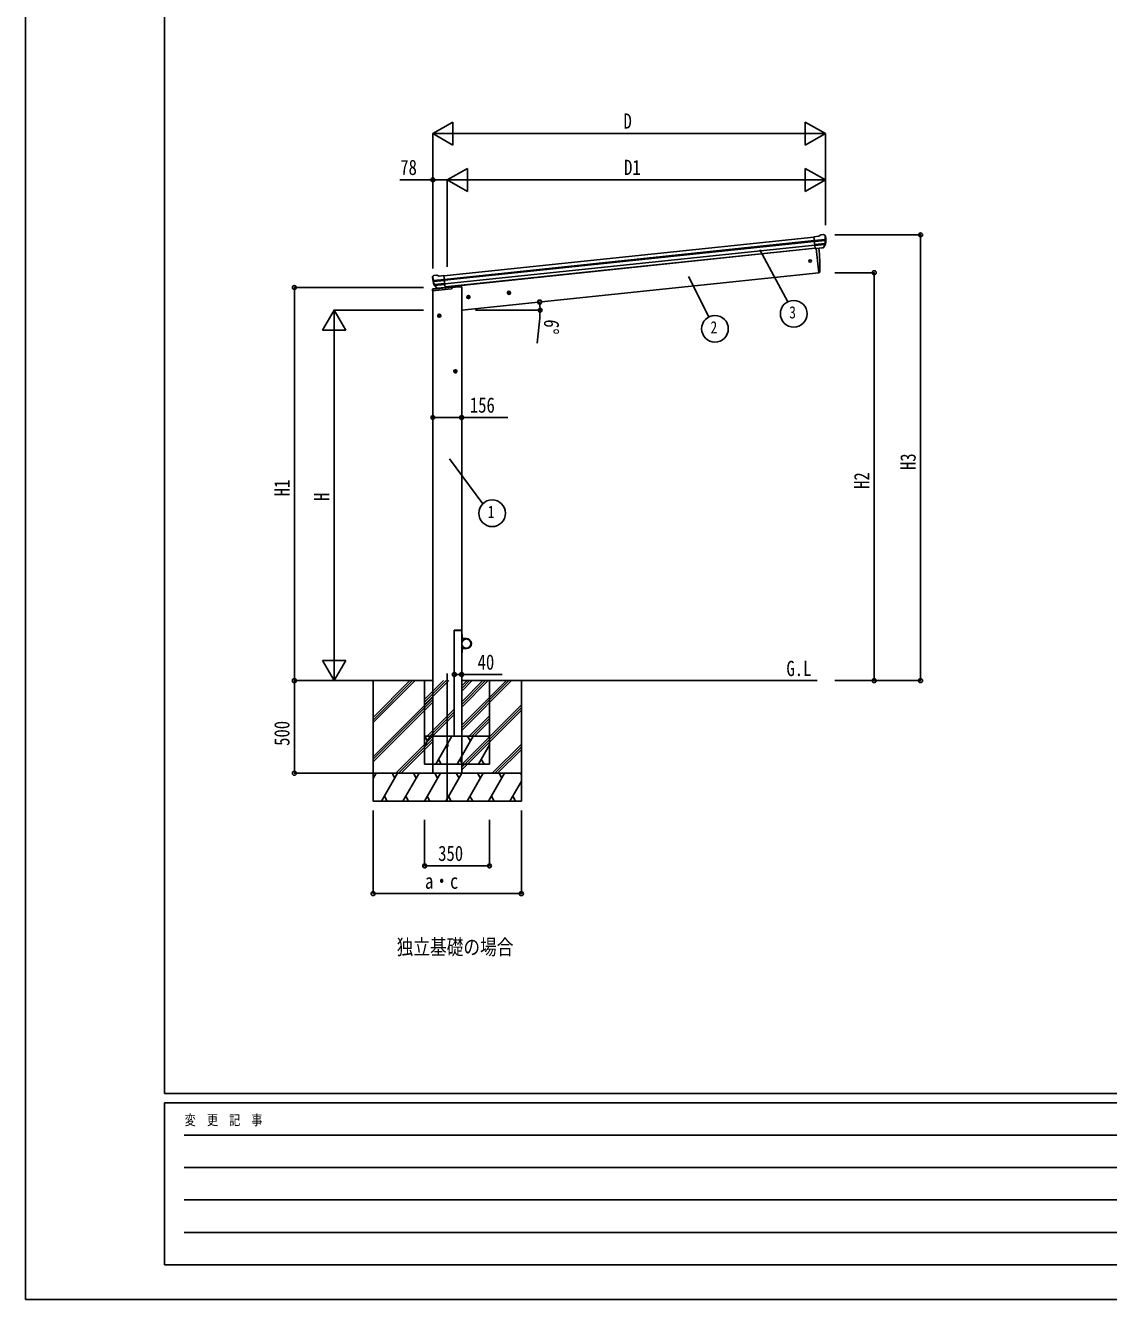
# Model space of a CAD drawing. Units: millimetres, scale not verified. Extents: x -10512 to 10512, y -7425 to 7425.
# Drawn here: x -10512 to -4668, y -7425 to -547 of the extents above; entities that cross this region are included whole.
import ezdxf
from ezdxf.enums import TextEntityAlignment as Align

# ---------------------------------------------------------------- set-up
doc = ezdxf.new("R2010")
doc.units = ezdxf.units.MM
doc.header["$LTSCALE"] = 30
for name, color, linetype in [('0-2_USER1', 3, 'Continuous'), ('0-3_YKK_12', 2, 'Continuous'), ('0-4_YKK_13', 4, 'Continuous'), ('0-5_YKK_A1', 4, 'Continuous'), ('0-6_YKK_D', 6, 'Continuous'), ('0-7_YKK_ZWAK', 7, 'Continuous')]:
    doc.layers.add(name, color=color, linetype=linetype)
doc.styles.add('ＭＳ ゴシック', font='')
doc.styles.get('ＭＳ ゴシック').set_extended_font_data('MS Gothic')

msp = doc.modelspace()

# ---------------------------------------------------------------- linework, layer by layer
at = {"layer": '0-3_YKK_12'}
msp.add_line((-8236.35, -4045.49), (-8236.35, -4738.82), dxfattribs=at)
at = {"layer": '0-4_YKK_13'}
for p, q in [((-6231.55, -1684.19), (-6258.07, -1686.98)), ((-6251.29, -1751.53), (-6258.07, -1686.98)), ((-6255.91, -1707.51), (-6196.17, -1701.23)), ((-6195.69, -1707.1), (-6255.3, -1713.36)), ((-6205.23, -1675.39), (-6205.23, -1675.4)), ((-6201.56, -1676.48), (-6201.57, -1676.48)), ((-6201.56, -1676.48), (-6197.25, -1679.98)), ((-6197.25, -1679.98), (-6196.38, -1680.68)), ((-6195, -1684.37), (-6195.31, -1682.52)), ((-6196.53, -1723.85), (-6253.56, -1729.85)), ((-6197.92, -1728.52), (-6253.09, -1734.31)), ((-6207.93, -1746.75), (-6251.31, -1751.31)), ((-6251.29, -1751.53), (-6241.34, -1750.49)), ((-6244.72, -1750.84), (-6231.01, -1881.22)), ((-6241.34, -1750.49), (-6241.07, -1750.55)), ((-6241.07, -1750.55), (-6215.74, -1747.89)), ((-6215.74, -1747.89), (-6215.48, -1747.77)), ((-6215.48, -1747.77), (-6207.79, -1746.96)), ((-6206.48, -1745.09), (-6197.03, -1726.79)), ((-6205.43, -1745.52), (-6195.31, -1727.26)), ((-8316.39, -1907.34), (-8316.47, -1905.47)), ((-8315.11, -1902.58), (-8315.8, -1903.44)), ((-8311.61, -1898.26), (-8315.11, -1902.58)), ((-8252, -1917.31), (-8311.74, -1923.59)), ((-8311.61, -1898.26), (-8311.61, -1898.25)), ((-8310.99, -1929.43), (-8251.38, -1923.16)), ((-8308.25, -1896.43), (-8308.25, -1896.43)), ((-8280.68, -1899.57), (-8254.16, -1896.78)), ((-8247.37, -1961.33), (-8254.16, -1896.78)), ((-6231.01, -1881.22), (-6228.96, -1880.93)), ((-8316.53, -1979.25), (-8315.29, -1969.84)), ((-8315.52, -1979.14), (-8316.53, -1979.25)), ((-8315.52, -1979.14), (-8214.01, -1968.47)), ((-8314.31, -1969.9), (-8315.52, -1979.14)), ((-8315.52, -1979.14), (-8314.31, -1969.9)), ((-8313.79, -1969.91), (-8315, -1979.09)), ((-8314.31, -1969.9), (-8314.4, -1968.97)), ((-8314.4, -1968.97), (-8314.31, -1969.9)), ((-8209.53, -1958.88), (-8314.31, -1969.9)), ((-8314.31, -1969.9), (-8209.53, -1958.88)), ((-8209.53, -1958.95), (-8313.79, -1969.91)), ((-8312.86, -1970.32), (-8312.91, -1969.82)), ((-8209.53, -1959.46), (-8312.86, -1970.32)), ((-8293.48, -1964.98), (-8307.17, -1949.23)), ((-8306.68, -1945.64), (-8249.65, -1939.65)), ((-8292.54, -1964.35), (-8305.58, -1948.41)), ((-8304.35, -1949.91), (-8249.18, -1944.11)), ((-8283.17, -1965.09), (-8290.86, -1965.9)), ((-8290.77, -1965.66), (-8247.39, -1961.11)), ((-8282.9, -1965.16), (-8283.17, -1965.09)), ((-8257.57, -1962.49), (-8282.9, -1965.16)), ((-8257.32, -1962.38), (-8257.57, -1962.49)), ((-8247.37, -1961.33), (-8257.32, -1962.38)), ((-8244.53, -1961.63), (-8244.53, -1963.14)), ((-8209.53, -1963.5), (-8209.53, -1958.88)), ((-8198.85, -3813.79), (-8198.76, -3812.23)), ((-8197.86, -3813.79), (-8198.85, -3813.79)), ((-8197.86, -3813.79), (-8158.85, -3813.79)), ((-8197.76, -3811.29), (-8158.95, -3811.29)), ((-8158.35, -3833.79), (-8156.35, -3833.79)), ((-8158.35, -3833.79), (-8158.35, -3856.49)), ((-8156.35, -3856.49), (-8156.35, -3833.79)), ((-8158.35, -3933.79), (-8158.35, -3911.09)), ((-8133.35, -3856.49), (-8156.35, -3856.49)), ((-8156.35, -3858.49), (-8133.35, -3858.49)), ((-8156.35, -3909.09), (-8133.35, -3909.09)), ((-8156.35, -3911.09), (-8156.35, -3933.79)), ((-8133.35, -3911.09), (-8156.35, -3911.09)), ((-8158.35, -3933.79), (-8156.35, -3933.79))]:
    msp.add_line(p, q, dxfattribs=at)
for points in [[(-6231.55, -1684.19), (-6219.95, -1677.22), (-6219.95, -1677.22)], [(-6218.72, -1676.81), (-6218.72, -1676.81), (-6205.23, -1675.4)], [(-8294.76, -1895.01), (-8294.76, -1895.01), (-8308.25, -1896.43)], [(-8280.68, -1899.57), (-8293.47, -1895.16), (-8293.47, -1895.16)], [(-8314.4, -1968.97), (-8209.53, -1957.95), (-8209.53, -1958.88)], [(-8157.95, -3812.23), (-8157.85, -3813.79), (-8158.85, -3813.79)]]:
    msp.add_lwpolyline(points, dxfattribs=at)
for centre, radius in [((-6277.81, -1818.67), 6.5), ((-8236.1, -4433.73), 5)]:
    msp.add_circle(centre, radius, dxfattribs=at)
for centre, radius, start, end in [((-6218.4, -1679.8), 3, 96.02369, 120.97631), ((-6204.71, -1680.37), 5, 51.04426, 95.95574), ((-6388.55, -1706.02), 192.44, 1.4271, 6.57578), ((-6395.89, -1705.49), 200.2, 354.20009, 359.53883), ((-6150.9, -1699.12), 45.32, 182.67122, 185.64518), ((-6195.51, -1708.44), 1.35, 95.1605, 97.91927), ((-6192.9, -1706.88), 2.74, 179.02151, 184.43412), ((-6395.89, -1705.49), 202, 354.13916, 6), ((-7125.62, -1841.01), 900, 357.63919, 5.84085), ((-6208.05, -1744.07), 2.99, 285.2717, 331.00739), ((-6199.7, -1725.42), 3, 332.69111, 354.20009), ((-6197.93, -1725.81), 3, 331, 354.13916), ((-8115.5, -1886.23), 202, 186, 197.86084), ((-8122.56, -1888.28), 192.44, 185.42422, 190.5729), ((-8356.46, -1930.93), 45.32, 6.35482, 9.32878), ((-8307.72, -1901.4), 5, 96.04426, 140.95574), ((-8294.45, -1898), 3, 71.02369, 95.97631), ((-6229.38, -1877.96), 3, 278, 357.63919), ((-8314.3, -1969.97), 1, 96, 172.5), ((-8315.02, -1973.49), 3.66, 78.7113, 94.17753), ((-8315.02, -1973.49), 3.66, 78.7113, 94.17753), ((-8313.76, -1929.79), 2.74, 7.56588, 12.97849), ((-8310.89, -1930.77), 1.35, 94.08073, 96.8395), ((-8115.5, -1886.23), 200.2, 192.46117, 197.79991), ((-8304.91, -1947.26), 3, 197.86084, 221), ((-8303.26, -1946.51), 3, 197.79991, 219.30889), ((-8291.22, -1963.02), 2.99, 220.99261, 266.7283), ((-8214.53, -1963.5), 5, 276, 0), ((-8197.76, -3812.29), 1, 90, 176.5), ((-8158.95, -3812.29), 1, 3.5, 90), ((-8156.35, -3856.49), 2, 180, 270), ((-8156.35, -3911.09), 2, 90, 180), ((-8133.35, -3883.79), 27.3, 270, 90), ((-8133.35, -3883.79), 25.3, 270, 90)]:
    msp.add_arc(centre, radius, start, end, dxfattribs=at)
for centre, major_axis, ratio, start_param, end_param in [((-6197.26, -1683.98), (-0.87, 5.91), 0.020485, 0.671432, 1.5691306), ((-6202.65, -1679.46), (5.88, -1.31), 0.24881, 0.460585, 0.4641038), ((-6198.27, -1683.01), (-2.34, 1.9), 0.995767, 3.9859716, 4.712389), ((-6393.58, -1727.44), (-20.92, 199.05), 0.994373, 4.7113789, 4.7277536), ((-6208.24, -1743.77), (-0.11, 3), 0.642905, 3.2459383, 4.203928), ((-6208.11, -1743.97), (1.66, -2.51), 0.997631, 5.8041905, 5.8929484), ((-6208.18, -1743.87), (3.53, -2.11), 0.650902, 5.2561448, 5.3289554), ((-6205.81, -1743.52), (1.08, 3.13), 0.040856, 2.1135035, 2.1416249), ((-8313.47, -1905.32), (1.9, 2.34), 0.995767, 1.5707963, 2.2972137), ((-8309.93, -1900.94), (-5.48, -2.51), 0.24881, 5.8190815, 5.8226003), ((-8314.26, -1906.49), (-0.38, 5.97), 0.020485, 4.7140547, 5.6117533), ((-8113.19, -1908.17), (-20.92, 199.05), 0.994373, 1.5554317, 1.5718064), ((-8293.52, -1962.94), (-1.71, 2.84), 0.040856, 4.1415604, 4.1696818), ((-8291.08, -1962.69), (-0.51, 2.96), 0.642905, 2.0792573, 3.037247), ((-8291.13, -1962.79), (-3.02, -2.79), 0.650902, 0.9542299, 1.0270405), ((-8291.17, -1962.91), (-1.1, -2.8), 0.997631, 0.3902369, 0.4789948)]:
    msp.add_ellipse(centre, major_axis=major_axis, ratio=ratio, start_param=start_param, end_param=end_param, dxfattribs=at)
at = {"layer": '0-5_YKK_A1'}
for p, q in [((-8253.95, -1898.77), (-6257.86, -1688.97)), ((-8251.96, -1917.66), (-6255.87, -1707.87)), ((-8251.53, -1921.84), (-6255.44, -1712.04)), ((-8249.43, -1941.7), (-6253.35, -1731.9)), ((-6251.59, -1748.64), (-8247.67, -1958.44)), ((-6251.48, -1749.64), (-8176.77, -1951.99)), ((-6244.72, -1750.84), (-6231.01, -1881.22)), ((-6231.01, -1881.22), (-8158.35, -2083.79)), ((-8313.85, -4583.79), (-8313.85, -1978.97)), ((-8176.77, -1951.99), (-8176.17, -1957.79)), ((-8158.35, -4583.79), (-8158.35, -1957.79)), ((-7893.4, -1988.57), (-7913.29, -1990.66)), ((-7904.13, -1982.15), (-7910.2, -1986.56)), ((-7910.2, -1986.56), (-7909.42, -1994.03)), ((-7909.42, -1994.03), (-7902.56, -1997.08)), ((-7902.3, -1999.56), (-7904.39, -1979.67)), ((-7897.27, -1985.21), (-7904.13, -1982.15)), ((-8112.19, -2011.57), (-8132.08, -2013.66)), ((-8122.92, -2005.15), (-8129, -2009.56)), ((-8129, -2009.56), (-8128.21, -2017.03)), ((-8128.21, -2017.03), (-8121.35, -2020.08)), ((-8121.09, -2022.56), (-8123.18, -2002.67)), ((-8116.07, -2008.2), (-8122.92, -2005.15)), ((-8269.35, -2113.34), (-8289.35, -2113.34)), ((-8279.35, -2105.83), (-8285.85, -2109.59)), ((-8285.85, -2109.59), (-8285.85, -2117.09)), ((-8285.85, -2117.09), (-8279.35, -2120.85)), ((-8279.35, -2123.34), (-8279.35, -2103.34)), ((-8272.85, -2109.59), (-8279.35, -2105.83)), ((-8192.35, -2405.83), (-8198.85, -2409.59)), ((-8192.35, -2423.34), (-8192.35, -2403.34)), ((-8185.85, -2409.59), (-8192.35, -2405.83)), ((-8182.35, -2413.34), (-8202.35, -2413.34)), ((-8198.85, -2409.59), (-8198.85, -2417.09)), ((-8198.85, -2417.09), (-8192.35, -2420.85)), ((-8198.35, -3813.79), (-8198.35, -4383.79)), ((-8158.35, -3813.79), (-8198.35, -3813.79)), ((-8158.35, -4383.79), (-8158.35, -3833.79)), ((-8764.99, -4083.79), (-8313.85, -4083.79)), ((-8636.35, -4310.42), (-8409.72, -4083.79)), ((-8636.35, -4296.28), (-8423.86, -4083.79)), ((-8636.35, -4282.13), (-8438.01, -4083.79)), ((-8636.35, -4083.85), (-8636.35, -4733.79)), ((-8358.35, -4083.79), (-8358.35, -4533.79)), ((-8358.35, -4186.14), (-8256.01, -4083.79)), ((-8358.35, -4200.28), (-8241.86, -4083.79)), ((-8358.35, -4214.42), (-8227.72, -4083.79)), ((-8158.35, -4083.79), (-6239.41, -4083.79)), ((-8158.35, -4352.92), (-7889.22, -4083.79)), ((-8158.35, -4338.78), (-7903.36, -4083.79)), ((-8158.35, -4324.63), (-7917.51, -4083.79)), ((-8158.35, -4140.73), (-8101.41, -4083.79)), ((-8158.35, -4126.59), (-8115.56, -4083.79)), ((-8158.35, -4112.44), (-8129.7, -4083.79)), ((-8158.35, -4226.55), (-8015.59, -4083.79)), ((-8158.35, -4212.41), (-8029.73, -4083.79)), ((-8158.35, -4198.27), (-8043.87, -4083.79)), ((-8008.35, -4533.79), (-8008.35, -4083.79)), ((-7836.35, -4083.85), (-7836.35, -4733.79)), ((-8636.35, -4494.26), (-8314.35, -4172.27)), ((-8636.35, -4508.41), (-8314.35, -4186.41)), ((-8636.35, -4522.55), (-8314.35, -4200.55)), ((-8343.88, -4383.79), (-8198.35, -4238.27)), ((-8329.73, -4383.79), (-8198.35, -4252.41)), ((-8158.35, -4536.76), (-7836.35, -4214.77)), ((-8158.35, -4550.91), (-7836.35, -4228.91)), ((-8158.35, -4565.05), (-7836.35, -4243.05)), ((-8315.59, -4383.79), (-8198.35, -4266.55)), ((-8117.6, -4383.79), (-8008.35, -4274.54)), ((-8103.46, -4383.79), (-8008.35, -4288.69)), ((-8089.32, -4383.79), (-8008.35, -4302.83)), ((-8513.75, -4583.79), (-8314.35, -4384.4)), ((-8499.6, -4583.79), (-8314.35, -4398.54)), ((-8358.35, -4436.9), (-8327.69, -4383.79)), ((-8358.35, -4383.79), (-8008.35, -4383.79)), ((-8342.69, -4409.77), (-8357.69, -4383.79)), ((-8298.82, -4533.79), (-8212.22, -4383.79)), ((-8183.35, -4533.79), (-8096.75, -4383.79)), ((-8111.75, -4409.77), (-8126.75, -4383.79)), ((-8485.46, -4583.79), (-8314.35, -4412.68)), ((-8067.88, -4533.79), (-8008.35, -4430.69)), ((-7993.25, -4583.79), (-7836.35, -4426.9)), ((-7979.1, -4583.79), (-7836.35, -4441.04)), ((-7964.96, -4583.79), (-7836.35, -4455.18)), ((-8358.35, -4533.79), (-8008.35, -4533.79)), ((-8283.82, -4507.81), (-8268.82, -4533.79)), ((-8168.35, -4507.81), (-8153.35, -4533.79)), ((-8052.88, -4507.81), (-8037.88, -4533.79)), ((-7836.35, -4583.79), (-8636.35, -4583.79)), ((-8636.35, -4612.73), (-8619.65, -4583.79)), ((-8634.65, -4609.77), (-8636.35, -4606.81)), ((-8590.78, -4733.79), (-8504.18, -4583.79)), ((-8519.18, -4609.77), (-8534.18, -4583.79)), ((-8475.31, -4733.79), (-8388.71, -4583.79)), ((-8403.71, -4609.77), (-8418.71, -4583.79)), ((-8359.84, -4733.79), (-8273.23, -4583.79)), ((-8288.24, -4609.77), (-8303.24, -4583.79)), ((-8244.37, -4733.79), (-8157.77, -4583.79)), ((-8172.77, -4609.77), (-8187.77, -4583.79)), ((-8128.9, -4733.79), (-8042.29, -4583.79)), ((-8057.3, -4609.77), (-8072.3, -4583.79)), ((-8013.43, -4733.79), (-7926.83, -4583.79)), ((-7941.83, -4609.77), (-7956.83, -4583.79)), ((-7836.35, -4592.46), (-7841.36, -4583.79)), ((-7897.96, -4733.79), (-7836.35, -4627.08)), ((-8636.35, -4733.79), (-7836.35, -4733.79)), ((-8575.78, -4707.81), (-8560.78, -4733.79)), ((-8460.31, -4707.81), (-8445.31, -4733.79)), ((-8344.84, -4707.81), (-8329.84, -4733.79)), ((-8229.37, -4707.81), (-8214.37, -4733.79)), ((-8113.9, -4707.81), (-8098.9, -4733.79)), ((-7998.43, -4707.81), (-7983.43, -4733.79)), ((-7882.96, -4707.81), (-7867.96, -4733.79))]:
    msp.add_line(p, q, dxfattribs=at)
for points in [[(-8158.35, -1957.79), (-8178.35, -1957.79), (-8209.53, -1961.07)], [(-7902.56, -1997.08), (-7896.49, -1992.67), (-7897.27, -1985.21)], [(-8121.35, -2020.08), (-8115.28, -2015.67), (-8116.07, -2008.2)], [(-8279.35, -2120.85), (-8272.85, -2117.09), (-8272.85, -2109.59)], [(-8192.35, -2420.85), (-8185.85, -2417.09), (-8185.85, -2409.59)]]:
    msp.add_lwpolyline(points, dxfattribs=at)
for centre, radius in [((-7903.34, -1989.62), 8.5), ((-7903.34, -1989.62), 7.7), ((-7903.34, -1989.62), 6.5), ((-8122.14, -2012.61), 8.5), ((-8122.14, -2012.61), 7.7), ((-8122.14, -2012.61), 6.5), ((-8279.35, -2113.34), 8.5), ((-8279.35, -2113.34), 7.7), ((-8279.35, -2113.34), 6.5), ((-8192.35, -2413.34), 8.5), ((-8192.35, -2413.34), 7.7), ((-8192.35, -2413.34), 6.5), ((-8133.35, -3883.79), 25)]:
    msp.add_circle(centre, radius, dxfattribs=at)
at = {"layer": '0-6_YKK_D'}
for p, q in [((-8314.35, -1130.39), (-8206.1, -1067.89)), ((-8206.1, -1192.89), (-8206.1, -1067.89)), ((-6195.97, -1130.39), (-6304.22, -1067.89)), ((-6304.22, -1067.89), (-6304.22, -1192.89)), ((-8314.35, -1847.81), (-8314.35, -1129.39)), ((-8314.35, -1130.39), (-8206.1, -1192.89)), ((-8314.35, -1130.39), (-8097.85, -1130.39)), ((-8189.35, -1130.39), (-6320.97, -1130.39)), ((-6195.97, -1130.39), (-6412.48, -1130.39)), ((-6195.97, -1130.39), (-6304.22, -1192.89)), ((-6195.97, -1625.07), (-6195.97, -1129.39)), ((-8236.1, -1380.39), (-8127.85, -1317.89)), ((-8127.85, -1442.89), (-8127.85, -1317.89)), ((-6195.97, -1380.39), (-6304.22, -1317.89)), ((-6304.22, -1317.89), (-6304.22, -1442.89)), ((-8313.85, -1857.81), (-8313.85, -1379.39)), ((-8236.1, -1849.64), (-8236.1, -1379.39)), ((-8236.1, -1849.64), (-8236.1, -1379.39)), ((-8236.1, -1380.39), (-8127.85, -1442.89)), ((-8236.1, -1380.39), (-8019.6, -1380.39)), ((-8111.1, -1380.39), (-6320.97, -1380.39)), ((-6195.97, -1380.39), (-6412.48, -1380.39)), ((-6195.97, -1380.39), (-6304.22, -1442.89)), ((-6195.97, -1624.07), (-6195.97, -1379.39)), ((-6144.14, -1677.38), (-5681.27, -1677.38)), ((-5682.27, -4083.79), (-5682.27, -1677.38)), ((-6548.68, -1757.2), (-6398.78, -2038.59)), ((-6933.88, -1901.44), (-6824, -2119.73)), ((-6145.14, -1881.22), (-5931.27, -1881.22)), ((-5932.27, -1881.22), (-5932.27, -4083.79)), ((-8364.35, -1961.28), (-9062.33, -1961.28)), ((-9061.33, -1961.28), (-9061.33, -4083.79)), ((-8846.79, -2083.79), (-8909.29, -2192.04)), ((-8364.35, -2083.79), (-8847.79, -2083.79)), ((-8846.79, -2083.79), (-8784.29, -2192.04)), ((-8846.79, -2083.79), (-8846.79, -2300.3)), ((-8083.99, -2083.79), (-7734.44, -2083.79)), ((-7737.58, -2126.24), (-7751.16, -2260.89)), ((-8909.29, -2192.04), (-8784.29, -2192.04)), ((-8846.79, -2208.79), (-8846.79, -3958.79)), ((-8224.51, -2886.37), (-8044.71, -3129.01)), ((-8846.79, -4083.79), (-8846.79, -3867.28)), ((-8846.79, -4083.79), (-8909.29, -3975.54)), ((-8784.29, -3975.54), (-8909.29, -3975.54)), ((-8846.79, -4083.79), (-8784.29, -3975.54)), ((-8765.99, -4083.79), (-9062.33, -4083.79)), ((-8765.99, -4083.79), (-9062.33, -4083.79)), ((-9061.33, -4083.79), (-9061.33, -4583.79)), ((-8765.99, -4083.79), (-8847.79, -4083.79)), ((-6145.14, -4083.79), (-5931.27, -4083.79)), ((-6145.14, -4083.79), (-5681.27, -4083.79)), ((-8637.35, -4583.79), (-9062.33, -4583.79)), ((-8636.35, -4784.73), (-8636.35, -5234.73)), ((-7836.35, -4784.73), (-7836.35, -5234.73)), ((-8358.35, -4834.73), (-8358.35, -5084.73)), ((-8008.35, -4834.73), (-8008.35, -5084.73)), ((-8008.35, -5083.73), (-8358.35, -5083.73)), ((-8636.35, -5233.73), (-7836.35, -5233.73))]:
    msp.add_line(p, q, dxfattribs=at)
for points in [[(-8236.1, -1380.39), (-8313.85, -1380.39), (-8491.55, -1380.39)], [(-8313.85, -2663.34), (-8158.35, -2663.34), (-7908.65, -2663.34)], [(-8198.35, -4050.23), (-8158.35, -4050.23), (-7939.75, -4050.23)]]:
    msp.add_lwpolyline(points, dxfattribs=at)
for centre, radius in [((-8313.85, -1380.39), 10.62), ((-5682.27, -1677.38), 10.62), ((-5932.27, -1881.22), 10.62), ((-9061.33, -1961.28), 10.62), ((-7737.76, -2039.58), 10.62), ((-6366.55, -2102.98), 72), ((-7735.44, -2083.79), 10.62), ((-6791.62, -2184.04), 72), ((-8313.85, -2663.34), 10.62), ((-8158.35, -2663.34), 10.62), ((-7993.99, -3180.11), 72), ((-8198.35, -4050.23), 10.62), ((-8158.35, -4050.23), 10.62), ((-9061.33, -4083.79), 10.62), ((-9061.33, -4083.79), 10.62), ((-5932.27, -4083.79), 10.62), ((-5682.27, -4083.79), 10.62), ((-9061.33, -4583.79), 10.62), ((-8358.35, -5083.73), 10.62), ((-8008.35, -5083.73), 10.62), ((-8636.35, -5233.73), 10.62), ((-7836.35, -5233.73), 10.62)]:
    msp.add_circle(centre, radius, dxfattribs=at)
for start, end in [(0, 6), (354.23974, 0)]:
    msp.add_arc((-8158.35, -2083.79), 422.91, start, end, dxfattribs=at)
at = {"layer": '0-7_YKK_ZWAK'}
for p, q in [((-9762.45, -6312.5), (-9762.45, 6937.5)), ((9737.55, -6312.5), (-9762.45, -6312.5)), ((-3262.45, -6362.5), (-9762.45, -6362.5)), ((-9762.45, -7237.5), (-9762.45, -6362.5)), ((-9656.2, -6537.5), (-3387.45, -6537.5)), ((-9656.2, -6712.5), (-3387.45, -6712.5)), ((-9656.2, -6887.5), (-3387.45, -6887.5)), ((-9656.2, -7062.5), (-3387.45, -7062.5)), ((-9762.45, -7237.5), (-3262.45, -7237.5))]:
    msp.add_line(p, q, dxfattribs=at)
msp.add_lwpolyline([(-10512.5, -7425), (10512.5, -7425), (10512.5, 7425), (-10512.5, 7425)], close=True, dxfattribs=at)

# ---------------------------------------------------------------- texts
at = {"layer": '0-2_USER1', "style": 'ＭＳ ゴシック', "width": 0.8}
for s, p in [('G.L', (-6405.92, -4083.82)), ('独立基礎の場合', (-8509.31, -5587.77))]:
    msp.add_text(s, height=82.48, dxfattribs=at).set_placement(p, align=Align.BOTTOM_LEFT)
at = {"layer": '0-6_YKK_D', "style": 'ＭＳ ゴシック', "width": 0.8}
for s, height, p in [('D', 82.48, (-7285.16, -1128.79)), ('78', 82.48, (-8489.95, -1378.79)), ('D1', 82.48, (-7282.04, -1378.79)), ('3', 65.98, (-6390.55, -2147.98)), ('2', 65.98, (-6815.62, -2229.04)), ('156', 82.48, (-8114.25, -2661.74)), ('1', 65.98, (-8017.99, -3225.11)), ('40', 82.48, (-8072.55, -4049.43)), ('350', 82.48, (-8285.35, -5082.06)), ('a・c', 82.48, (-8356.35, -5232.13))]:
    msp.add_text(s, height=height, dxfattribs=at).set_placement(p, align=Align.BOTTOM_LEFT)
for s, rotation, p in [('6°', 264.24, (-7736.08, -2128.06)), ('H3', 90, (-5683.87, -2946.58)), ('H1', 90, (-9062.93, -3088.54)), ('H2', 90, (-5933.87, -3048.5)), ('H', 90, (-8848.39, -3113.79)), ('500', 90, (-9062.99, -4435.79))]:
    msp.add_text(s, height=82.48, rotation=rotation, dxfattribs=at).set_placement(p, align=Align.BOTTOM_LEFT)
at = {"layer": '0-7_YKK_ZWAK', "style": 'ＭＳ ゴシック', "width": 0.8}
msp.add_text('変  更  記  事', height=54.99, dxfattribs=at).set_placement((-9653.28, -6500), align=Align.BOTTOM_LEFT)

doc.saveas('drawing.dxf')
